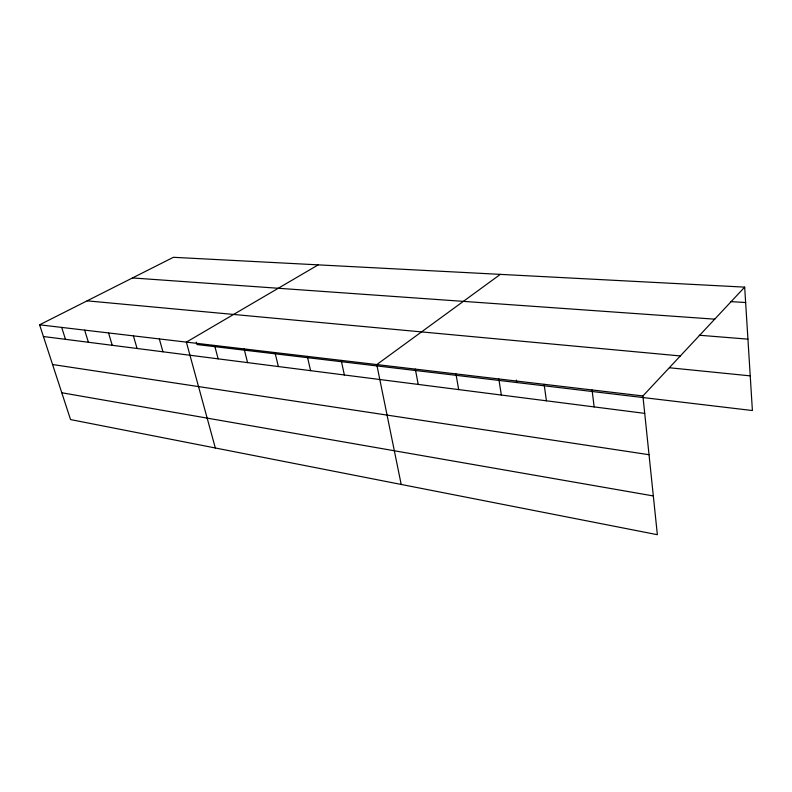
<?xml version="1.0" encoding="UTF-8"?>
<svg xmlns="http://www.w3.org/2000/svg" width="792" height="792" viewBox="0 0 792 792"><rect width="100%" height="100%" fill="white"/><g stroke="black" fill="none" stroke-linecap="round" stroke-linejoin="round"><path stroke-width="1.19" d="M642.906 395.96L744.678 287.13L173.408 257.301L39.6 324.809L70.547 419.582L657.36 534.699L642.906 395.96L39.6 324.809M500.346 274.369L376.774 364.577L401.197 484.447M318.206 264.865L186.368 342.114L215.325 447.985M730.867 301.623L745.638 302.514M132.482 277.942L714.721 319.166M699.247 335.234L747.935 339.144M87.12 300.841L680.328 355.945M669.448 367.765L750.232 375.863M43.421 336.511L644.718 413.375M52.559 364.508L649.024 454.707M61.786 392.753L653.321 495.94M61.677 327.413L65.479 339.332M84.635 330.125L88.407 342.263M108.524 332.937L112.256 345.312M133.393 335.867L137.085 348.49M159.321 338.927L162.964 351.797M196.307 342.174L196.941 344.53L752.4 410.543L744.678 287.13M214.602 345.451L218.127 358.845M244.114 348.925L247.569 362.607M274.982 352.569L278.358 366.548M307.316 356.38L310.583 370.666M341.203 360.38L344.372 374.982M415.325 369.122L418.216 384.427M455.935 373.913L458.677 389.595M498.802 378.972L501.346 395.05M516.394 380.101L516.76 382.546M544.104 384.308L546.44 400.811M592.06 389.961L594.149 406.91"/></g></svg>
